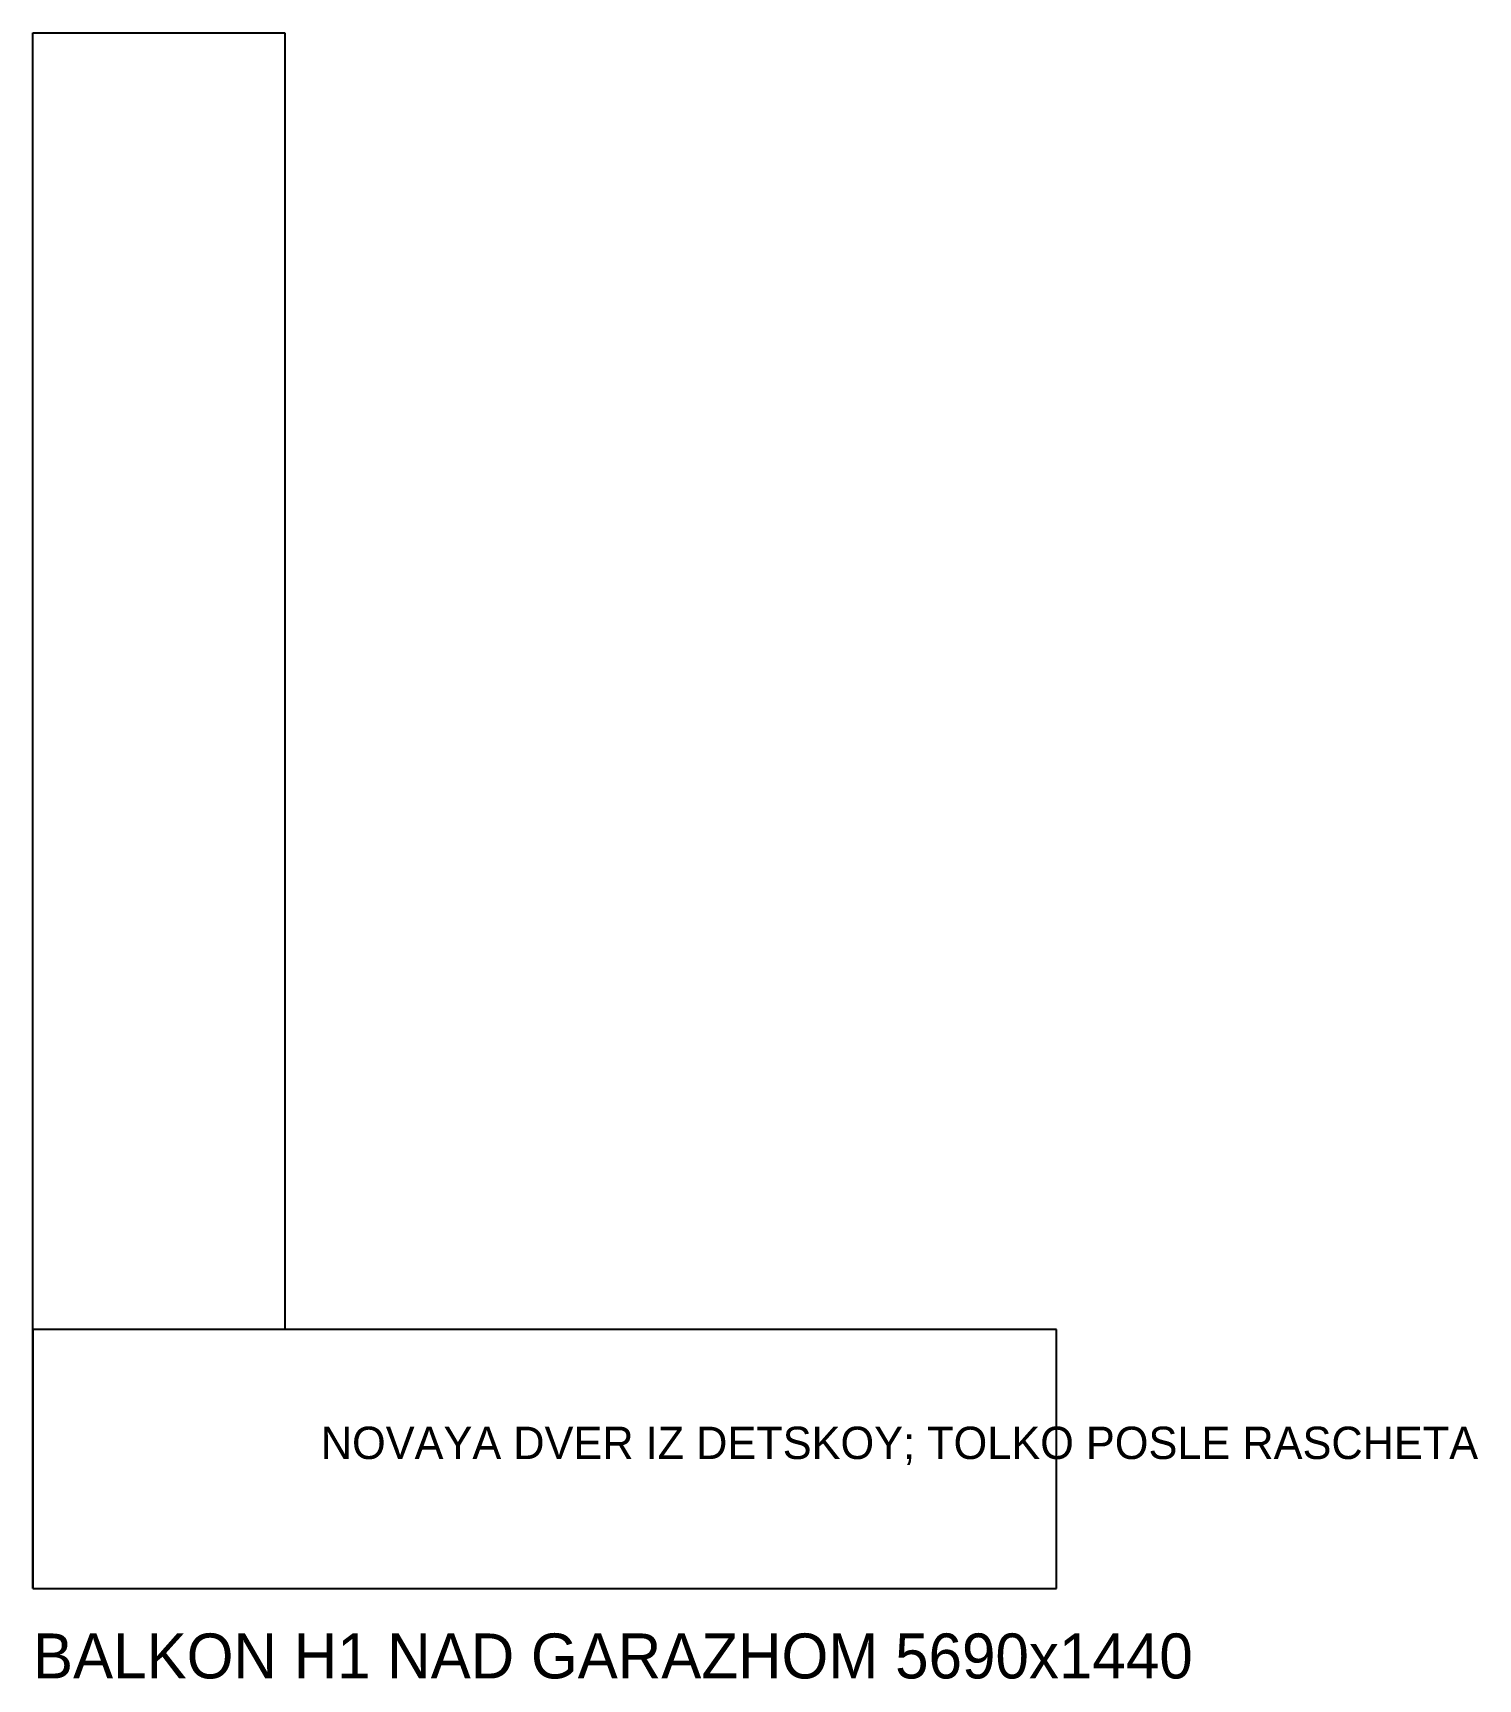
# Model space of a CAD drawing. Header units: millimetres. Extents: x 0 to 8033, y -504 to 8650.
import ezdxf

# ---------------------------------------------------------------- set-up
doc = ezdxf.new("R2010")
doc.units = ezdxf.units.MM
doc.layers.add('A-H1-NEW', color=1, linetype='CONTINUOUS')
doc.layers.add('A-TEXT', color=7, linetype='CONTINUOUS')

msp = doc.modelspace()

# ---------------------------------------------------------------- linework, layer by layer
at = {"layer": 'A-H1-NEW'}
for p, q in [((0, 0), (0, 8650)), ((0, 8650), (1400, 8650)), ((1400, 8650), (1400, 1440)), ((5690, 1440), (0, 1440)), ((0, 1440), (0, 0)), ((5690, 0), (5690, 1440)), ((0, 0), (5690, 0))]:
    msp.add_line(p, q, dxfattribs=at)

# ---------------------------------------------------------------- texts
at = {"layer": 'A-TEXT'}
for s, height, p in [('NOVAYA DVER IZ DETSKOY; TOLKO POSLE RASCHETA', 180, (1600, 720)), ('BALKON H1 NAD GARAZHOM 5690x1440', 250, (0, -500))]:
    msp.add_text(s, height=height, dxfattribs=at).set_placement(p)

doc.saveas('drawing.dxf')
